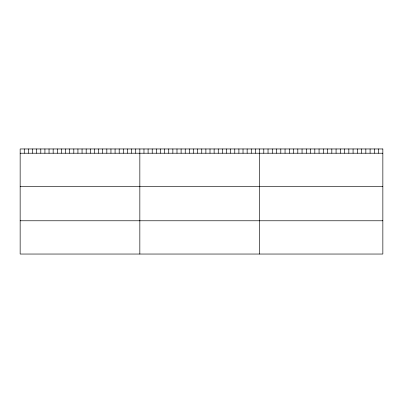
<?xml version="1.0" encoding="UTF-8"?>
<svg xmlns="http://www.w3.org/2000/svg" width="403" height="403" viewBox="0 0 403 403"><rect width="100%" height="100%" fill="white"/><g stroke="black" fill="none" stroke-linecap="round" stroke-linejoin="round"><path stroke-width="0.6" d="M20.15 153.221L382.85 153.221M20.15 186.493L382.85 186.493M20.15 220.773L382.85 220.773M378.598 148.959L378.598 153.221M374.347 148.959L374.347 153.221M370.095 148.959L370.095 153.221M365.838 148.959L365.838 153.221M361.587 148.959L361.587 153.221M357.335 148.959L357.335 153.221M353.083 148.959L353.083 153.221M348.832 148.959L348.832 153.221M344.58 148.959L344.58 153.221M340.328 148.959L340.328 153.221M336.072 148.959L336.072 153.221M331.82 148.959L331.82 153.221M327.568 148.959L327.568 153.221M323.317 148.959L323.317 153.221M319.065 148.959L319.065 153.221M314.814 148.959L314.814 153.221M310.562 148.959L310.562 153.221M306.31 148.959L306.31 153.221M302.054 148.959L302.054 153.221M297.802 148.959L297.802 153.221M293.55 148.959L293.55 153.221M289.299 148.959L289.299 153.221M285.047 148.959L285.047 153.221M280.795 148.959L280.795 153.221M276.544 148.959L276.544 153.221M272.287 148.959L272.287 153.221M268.035 148.959L268.035 153.221M263.784 148.959L263.784 153.221M259.532 148.959L259.532 254.041M255.406 148.959L255.406 153.221M251.276 148.959L251.276 153.221M247.15 148.959L247.15 153.221M243.024 148.959L243.024 153.221M238.893 148.959L238.893 153.221M234.768 148.959L234.768 153.221M230.642 148.959L230.642 153.221M226.516 148.959L226.516 153.221M222.385 148.959L222.385 153.221M218.26 148.959L218.26 153.221M214.134 148.959L214.134 153.221M210.003 148.959L210.003 153.221M205.878 148.959L205.878 153.221M201.752 148.959L201.752 153.221M197.621 148.959L197.621 153.221M193.495 148.959L193.495 153.221M189.37 148.959L189.37 153.221M185.239 148.959L185.239 153.221M181.113 148.959L181.113 153.221M176.988 148.959L176.988 153.221M172.857 148.959L172.857 153.221M168.731 148.959L168.731 153.221M164.605 148.959L164.605 153.221M160.48 148.959L160.48 153.221M156.349 148.959L156.349 153.221M152.223 148.959L152.223 153.221M148.097 148.959L148.097 153.221M143.967 148.959L143.967 153.221M139.841 148.959L139.841 254.041M135.715 148.959L135.715 153.221M131.585 148.959L131.585 153.221M127.459 148.959L127.459 153.221M123.333 148.959L123.333 153.221M119.202 148.959L119.202 153.221M115.077 148.959L115.077 153.221M110.951 148.959L110.951 153.221M106.825 148.959L106.825 153.221M102.694 148.959L102.694 153.221M98.569 148.959L98.569 153.221M94.443 148.959L94.443 153.221M90.312 148.959L90.312 153.221M86.187 148.959L86.187 153.221M82.061 148.959L82.061 153.221M77.93 148.959L77.93 153.221M73.804 148.959L73.804 153.221M69.679 148.959L69.679 153.221M65.548 148.959L65.548 153.221M61.422 148.959L61.422 153.221M57.297 148.959L57.297 153.221M53.166 148.959L53.166 153.221M49.04 148.959L49.04 153.221M44.914 148.959L44.914 153.221M40.789 148.959L40.789 153.221M36.658 148.959L36.658 153.221M32.532 148.959L32.532 153.221M28.406 148.959L28.406 153.221M24.276 148.959L24.276 153.221M382.85 148.959L20.15 148.959L20.15 254.041L382.85 254.041L382.85 148.959"/></g></svg>
